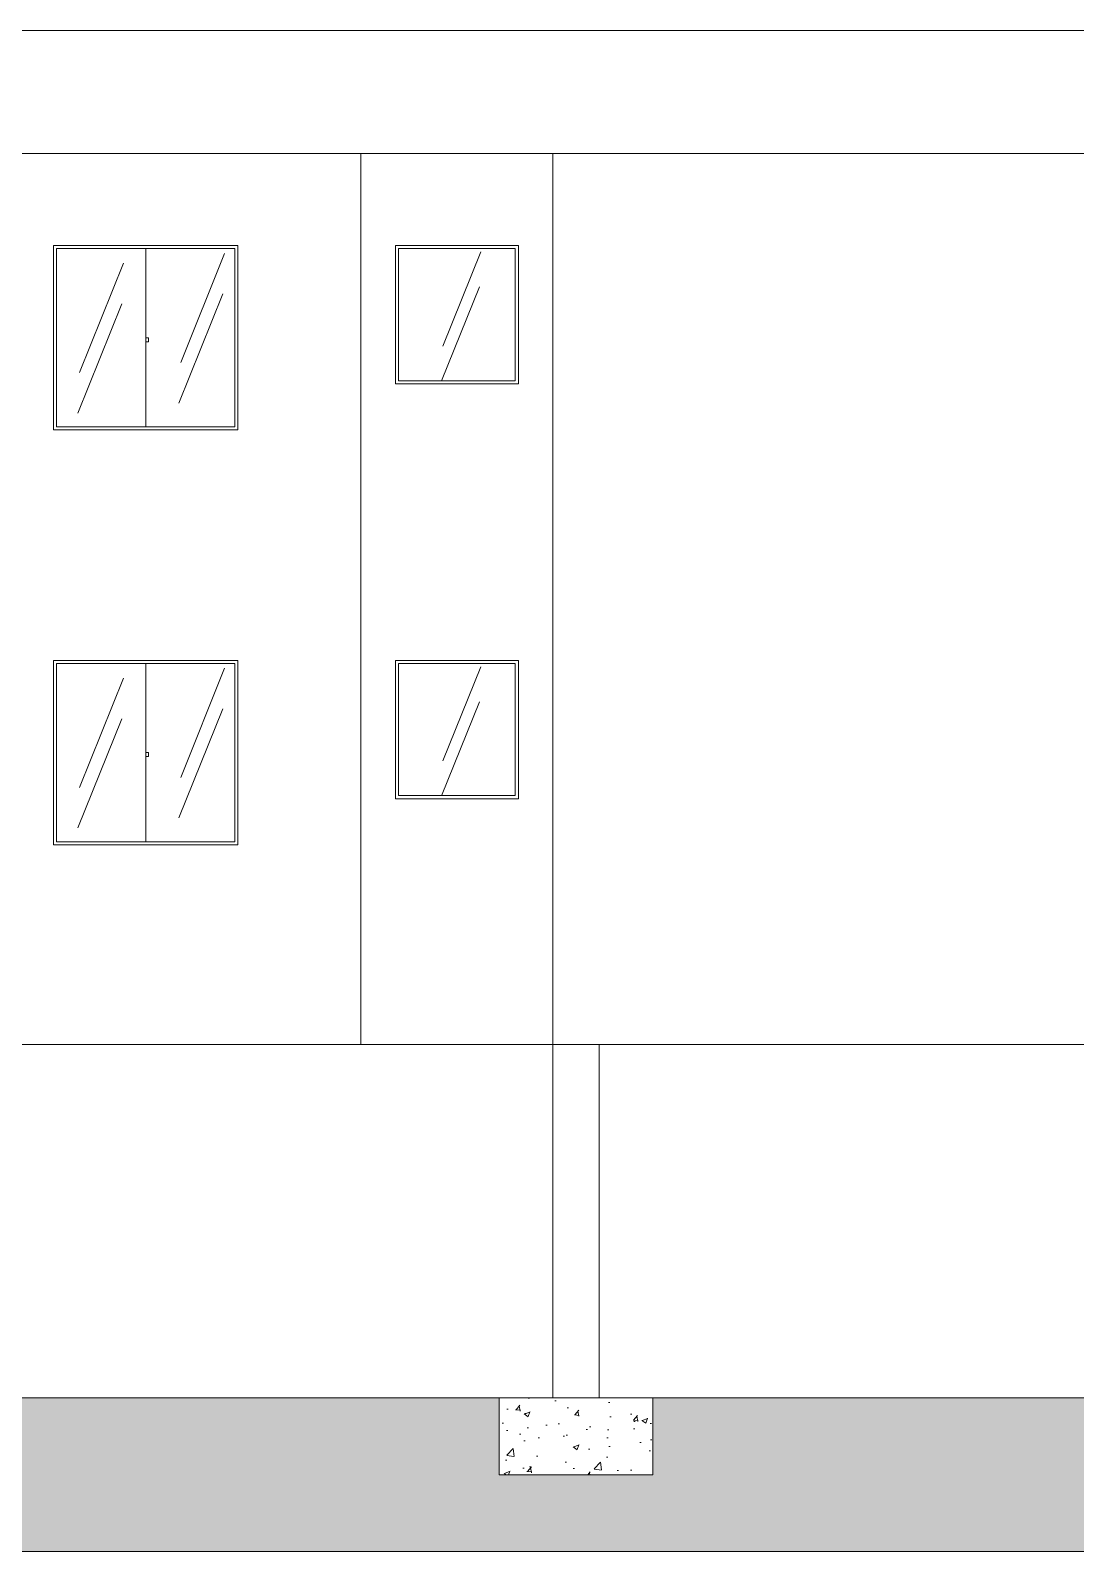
# Model space of a CAD drawing. Header units: millimetres. Extents: x 634 to 830, y -342 to -254.
# Drawn here: x 671.89 to 678.69, y -266.94 to -257.04 of the extents above; entities that cross this region are included whole.
import ezdxf

# ---------------------------------------------------------------- set-up
doc = ezdxf.new("R2010")
doc.units = ezdxf.units.MM
doc.layers.add('Auxiliar', color=1, linetype='Continuous')

msp = doc.modelspace()

# ---------------------------------------------------------------- hatches: boundary and pattern name
at = {"layer": 'Auxiliar', "lineweight": 0}
h = msp.add_hatch(dxfattribs=at)
h.set_pattern_fill('EARTH,_O', color=256, scale=0.05)
h.set_pattern_definition([(0, (-132.313, -54.06285), (0.3175, 0.3175), [0.3175, -0.3175]), (0, (-132.313, -53.9438), (0.3175, 0.3175), [0.3175, -0.3175]), (0, (-132.313, -53.82473), (0.3175, 0.3175), [0.3175, -0.3175]), (90, (-132.2733, -53.78504), (-0.3175, 0.3175), [0.3175, -0.3175]), (90, (-132.15425, -53.78504), (-0.3175, 0.3175), [0.3175, -0.3175]), (90, (-132.03518, -53.78504), (-0.3175, 0.3175), [0.3175, -0.3175])])
h.paths.add_polyline_path([(657.9352, -265.9381), (654.8852, -265.9381), (654.8852, -266.4381), (653.8852, -266.4381), (653.8852, -265.9381), (653.055, -265.9381), (653.055, -266.9381), (688.8136, -266.9381), (688.8136, -265.9381), (688.5852, -265.9381), (688.5852, -266.4381), (687.5852, -266.4381), (687.5852, -265.9381), (684.5352, -265.9381), (684.5352, -266.4381), (683.5652, -266.4381), (683.3152, -266.4381), (683.3152, -266.0381), (681.9552, -266.0381), (681.9552, -266.4381), (681.7764, -266.4381), (681.7764, -266.0381), (679.1052, -266.0381), (679.1052, -266.4381), (678.8552, -266.4381), (678.8552, -265.9381), (675.9352, -265.9381), (675.9352, -266.4381), (674.9352, -266.4381), (674.9352, -265.9381), (671.7352, -265.9381), (671.7352, -266.4381), (670.7352, -266.4381), (670.7352, -265.9381), (667.5352, -265.9381), (667.5352, -266.4381), (666.5352, -266.4381), (666.5352, -265.9381), (663.6152, -265.9381), (663.6152, -266.4381), (663.3652, -266.4381), (663.3652, -266.0381), (662.0052, -266.0381), (662.0052, -266.4381), (661.8264, -266.4381), (661.8264, -266.0381), (659.1552, -266.0381), (659.1552, -266.4381), (658.9052, -266.4381), (657.9352, -266.4381)])
h = msp.add_hatch(dxfattribs=at)
h.set_pattern_fill('AR-CONC', color=256, scale=0.0021, style=0)
h.set_pattern_definition([(50, (-132.313, -54.06285), (0.3825878, -0.03347208), [0.040005, -0.440055]), (355, (-132.313, -54.06285), (-0.07400993, 0.40121895), [0.032004, -0.352044]), (100.451, (-132.2811, -54.06564), (0.30857925, 0.36774504), [0.033999, -0.373989]), (46.1842, (-132.313, -53.95617), (0.56926599, -0.0882889), [0.0600075, -0.6600825]), (96.6356, (-132.26556, -53.96353), (0.4985489, 0.51959367), [0.0509985, -0.5609835]), (351.184, (-132.313, -53.9562), (0.49854967, 0.51959275), [0.048006, -0.528066]), (21, (-132.25966, -53.98284), (0.31839125, -0.21475759), [0.040005, -0.440055]), (326, (-132.25966, -53.98284), (0.12978426, 0.38679473), [0.032004, -0.352044]), (71.4514, (-132.23312, -54.00074), (0.44817463, 0.172038), [0.033999, -0.373989]), (37.5, (-132.313, -54.06285), (0.006486067, 0.177565582), [0, -0.3477768, 0, -0.357378, 0, -0.3533775]), (7.5, (-132.313, -54.06285), (0.14032129, 0.210379207), [0, -0.2037588, 0, -0.3397758, 0, -0.1346835]), (327.5, (-132.43194, -54.06285), (0.28474025, -0.012030362), [0, -0.13335, 0, -0.416052, 0, -0.552069]), (317.5, (-132.48528, -54.06285), (0.31107128, 0.05339563), [0, -0.173355, 0, -0.2763012, 0, -0.392049])])
h.paths.add_polyline_path([(674.9352, -265.9381), (674.9352, -266.4381), (675.9352, -266.4381), (675.9352, -265.9381)])

# ---------------------------------------------------------------- linework, layer by layer
for p, q in [((653.7352, -257.0381), (688.7352, -257.0381)), ((653.7352, -257.8381), (688.7352, -257.8381)), ((674.0352, -263.6381), (674.0352, -257.8381)), ((675.2852, -263.6381), (675.2852, -257.8381)), ((672.0352, -259.6381), (672.0352, -258.4381)), ((673.2352, -258.4381), (672.0352, -258.4381)), ((673.2152, -258.4581), (672.0552, -258.4581)), ((672.0552, -259.6181), (672.0552, -258.4581)), ((672.6352, -258.4581), (672.6352, -259.6181)), ((673.1489, -258.489), (672.8628, -259.1999)), ((673.2152, -259.6181), (673.2152, -258.4581)), ((673.2352, -259.6381), (673.2352, -258.4381)), ((674.2602, -258.4381), (675.0602, -258.4381)), ((674.2602, -259.3381), (674.2602, -258.4381)), ((674.2802, -259.3181), (674.2802, -258.4581)), ((674.2802, -258.4581), (675.0402, -258.4581)), ((674.816, -258.4797), (674.5696, -259.092)), ((675.0402, -258.4581), (675.0402, -259.3181)), ((675.0602, -258.4381), (675.0602, -259.3381)), ((672.4902, -258.5538), (672.2042, -259.2648)), ((673.1379, -258.7528), (672.8518, -259.4638)), ((674.8066, -258.7069), (674.5602, -259.3192)), ((672.4792, -258.8177), (672.1932, -259.5286)), ((672.6352, -259.0381), (672.6531, -259.0381)), ((672.6531, -259.0646), (672.6352, -259.0646)), ((672.6531, -259.0381), (672.6531, -259.0646)), ((675.0602, -259.3381), (674.2602, -259.3381)), ((675.0402, -259.3181), (674.2802, -259.3181)), ((673.2352, -259.6381), (672.0352, -259.6381)), ((673.2152, -259.6181), (672.0552, -259.6181)), ((672.0352, -262.3381), (672.0352, -261.1381)), ((673.2352, -261.1381), (672.0352, -261.1381)), ((673.2152, -261.1581), (672.0552, -261.1581)), ((672.0552, -262.3181), (672.0552, -261.1581)), ((672.6352, -261.1581), (672.6352, -262.3181)), ((673.2152, -262.3181), (673.2152, -261.1581)), ((673.2352, -262.3381), (673.2352, -261.1381)), ((674.2602, -261.1381), (675.0602, -261.1381)), ((674.2602, -262.0381), (674.2602, -261.1381)), ((674.2802, -262.0181), (674.2802, -261.1581)), ((674.2802, -261.1581), (675.0402, -261.1581)), ((675.0402, -261.1581), (675.0402, -262.0181)), ((675.0602, -261.1381), (675.0602, -262.0381)), ((672.4902, -261.2538), (672.2042, -261.9648)), ((673.1489, -261.189), (672.8628, -261.8999)), ((674.816, -261.1797), (674.5696, -261.792)), ((673.1379, -261.4528), (672.8518, -262.1638)), ((674.8066, -261.4069), (674.5602, -262.0192)), ((672.4792, -261.5177), (672.1932, -262.2286)), ((672.6352, -261.7381), (672.6531, -261.7381)), ((672.6531, -261.7381), (672.6531, -261.7646)), ((672.6531, -261.7646), (672.6352, -261.7646)), ((675.0602, -262.0381), (674.2602, -262.0381)), ((675.0402, -262.0181), (674.2802, -262.0181)), ((673.2352, -262.3381), (672.0352, -262.3381)), ((673.2152, -262.3181), (672.0552, -262.3181)), ((663.6152, -263.6381), (678.8552, -263.6381)), ((675.2852, -265.9381), (675.2852, -263.6381)), ((675.5852, -265.9381), (675.5852, -263.6381)), ((663.6152, -265.9381), (678.8552, -265.9381)), ((674.9352, -265.9381), (674.9352, -266.4381)), ((675.9352, -265.9381), (674.9352, -265.9381)), ((675.2852, -265.9381), (675.5852, -265.9381)), ((675.9352, -266.4381), (675.9352, -265.9381)), ((674.9352, -266.4381), (675.9352, -266.4381)), ((653.055, -266.9381), (688.8136, -266.9381))]:
    msp.add_line(p, q, dxfattribs=at)

doc.saveas('drawing.dxf')
